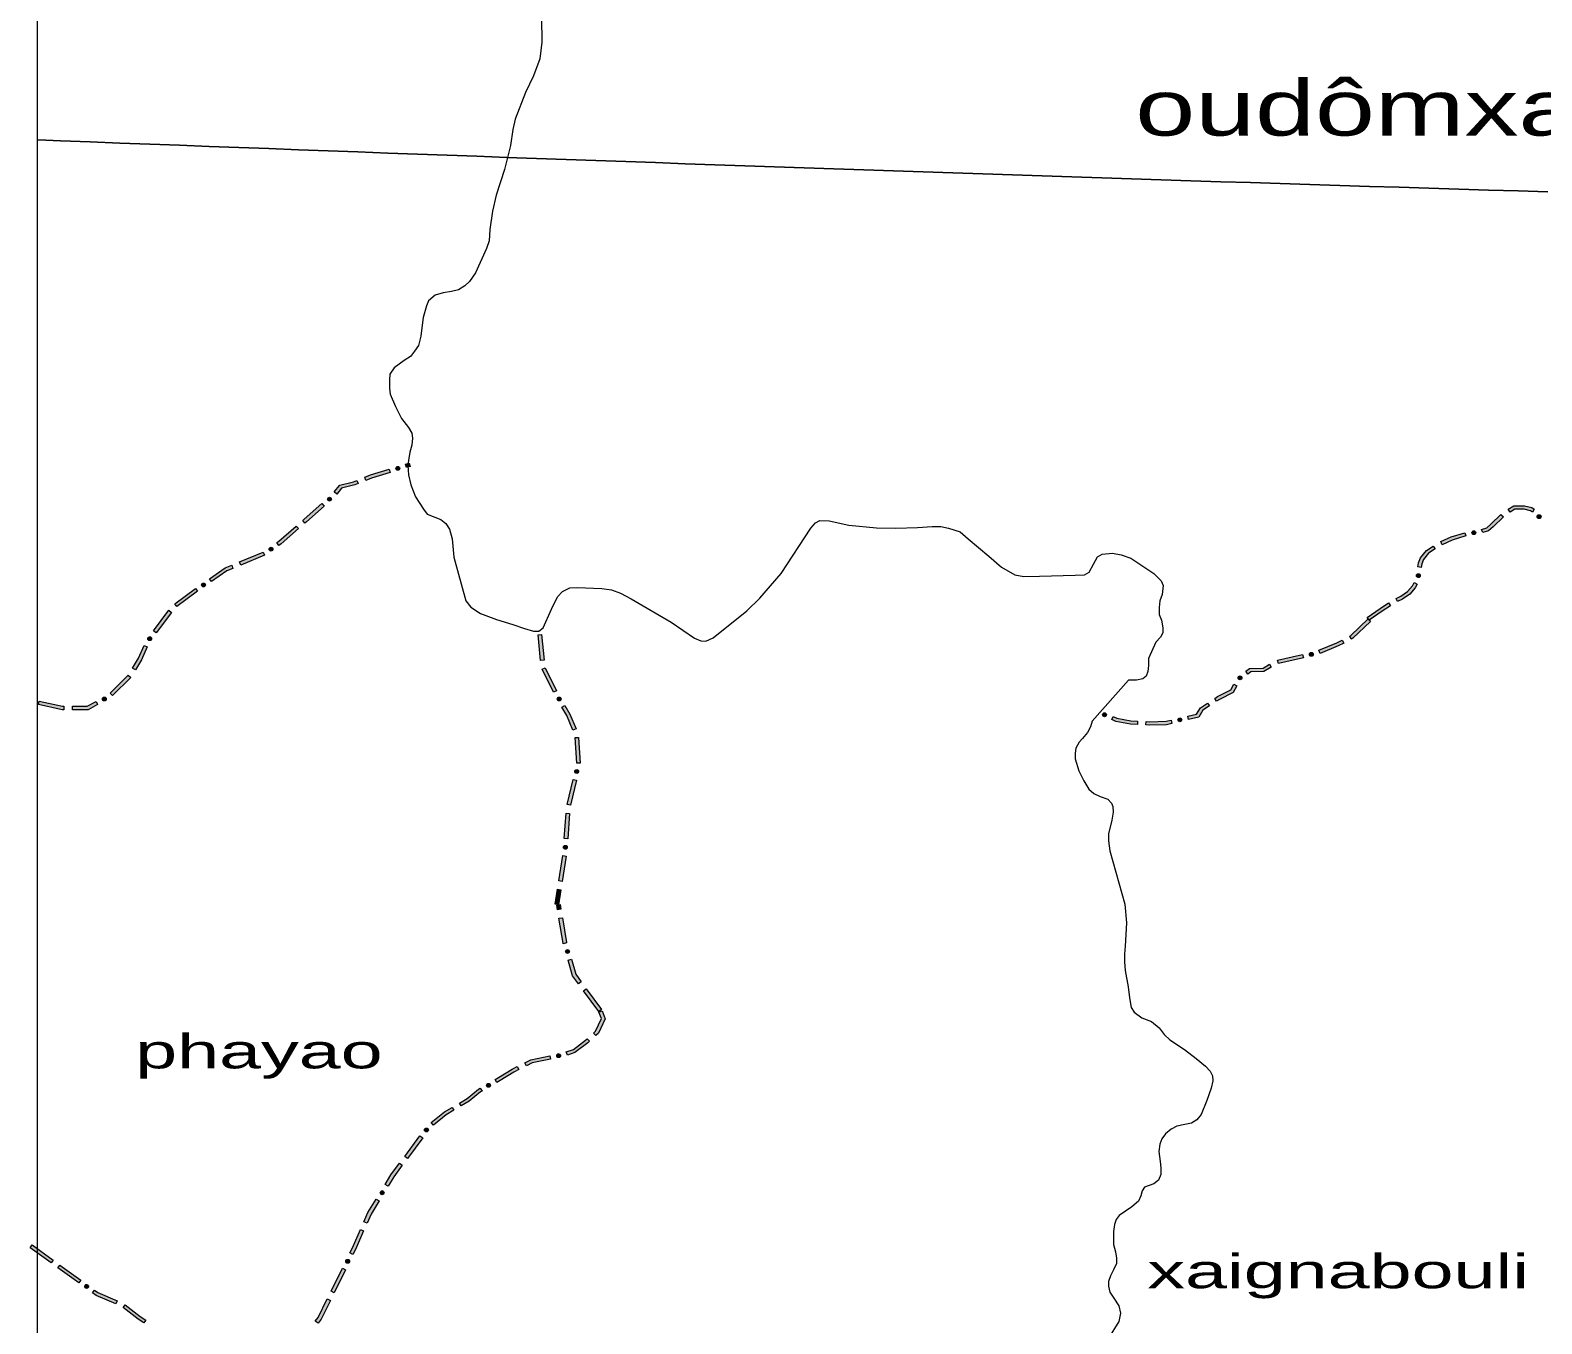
# Model space of a CAD drawing. Header units: metres. Extents: x -835890 to 1024355, y 79891 to 2211954.
# Drawn here: x -835890 to -659010, y 1650872 to 1802282 of the extents above; entities that cross this region are included whole.
import ezdxf

# ---------------------------------------------------------------- set-up
doc = ezdxf.new("R2010")
doc.units = ezdxf.units.M
doc.header["$LTSCALE"] = 2200
for name, color, linetype, lineweight in [('18', 7, 'Continuous', 13), ('20', 7, 'Continuous', 13), ('36', 7, 'Continuous', 13), ('37', 7, 'Continuous', 13)]:
    doc.layers.add(name, color=color, linetype=linetype, lineweight=lineweight)

msp = doc.modelspace()

# ---------------------------------------------------------------- hatches: boundary and pattern name
at = {"layer": '37'}
for points in [[(-792656, 1751060, 1), (-793086, 1750929, 1)], [(-791973, 1751477), (-791531, 1751612), (-791414, 1751230), (-791856, 1751095)], [(-800333, 1748238), (-799676, 1749029), (-798047, 1749437), (-797680, 1749584), (-797531, 1749212), (-797923, 1749055), (-799452, 1748672), (-800026, 1747982)], [(-796751, 1749956), (-796078, 1750226), (-793886, 1750894), (-793769, 1750511), (-795945, 1749848), (-796603, 1749584)], [(-800697, 1747535, 1), (-801036, 1747239, 1)], [(-804006, 1744902), (-803839, 1745046), (-801750, 1746878), (-801487, 1746577), (-803576, 1744745), (-803744, 1744600)], [(-662930, 1746214), (-662281, 1746604), (-661029, 1746604), (-660190, 1746417), (-659889, 1746223), (-660105, 1745887), (-660346, 1746042), (-661073, 1746204), (-662170, 1746204), (-662724, 1745871)], [(-807029, 1742305), (-806794, 1742481), (-804761, 1744246), (-804499, 1743944), (-806542, 1742170), (-806788, 1741985)], [(-666047, 1743849), (-665458, 1744056), (-664969, 1744463), (-663782, 1745612), (-663504, 1745324), (-664702, 1744165), (-665257, 1743702), (-665915, 1743472)], [(-659199, 1745155, 1), (-659451, 1745529, 1)], [(-670831, 1742427), (-669626, 1742978), (-667995, 1743466), (-667881, 1743083), (-669485, 1742603), (-670665, 1742063)], [(-666735, 1743497, 1), (-667180, 1743430, 1)], [(-811393, 1740042), (-808624, 1741198), (-808470, 1740829), (-811239, 1739673)], [(-807528, 1741679, 1), (-807888, 1741409, 1)], [(-673526, 1739472), (-673446, 1739928), (-673210, 1740543), (-672518, 1741374), (-671719, 1741907), (-671497, 1741574), (-672248, 1741073), (-672860, 1740338), (-673059, 1739821), (-673132, 1739404)], [(-814903, 1738082), (-813079, 1739338), (-812316, 1739657), (-812162, 1739288), (-812887, 1738985), (-814676, 1737753)], [(-815428, 1737478, 1), (-815798, 1737222, 1)], [(-676060, 1735766), (-675509, 1736042), (-674736, 1736585), (-674155, 1737250), (-673927, 1737629), (-673584, 1737424), (-673830, 1737014), (-674466, 1736286), (-675303, 1735697), (-675881, 1735408)], [(-673437, 1738672, 1), (-673459, 1738222, 1)], [(-818966, 1735159), (-816548, 1736935), (-816312, 1736613), (-818729, 1734836)], [(-679424, 1733558), (-677911, 1734599), (-676941, 1735246), (-676719, 1734913), (-677686, 1734268), (-679197, 1733228)], [(-821470, 1731980), (-819672, 1734382), (-819352, 1734142), (-821149, 1731741)], [(-679059, 1733083), (-681136, 1731107), (-681303, 1731019), (-681489, 1731373), (-681372, 1731435), (-679335, 1733373)], [(-823917, 1727620), (-823225, 1728775), (-822551, 1730260), (-822187, 1730095), (-822870, 1728589), (-823573, 1727414)], [(-821774, 1731240, 1), (-822043, 1730880, 1)], [(-776048, 1731551), (-775765, 1728565), (-776163, 1728527), (-776446, 1731514)], [(-682187, 1730552), (-682830, 1730213), (-684947, 1729336), (-685100, 1729705), (-683001, 1730576), (-682374, 1730906)], [(-686906, 1728809), (-688118, 1728535), (-689832, 1728144), (-689920, 1728534), (-688207, 1728925), (-686995, 1729199)], [(-686195, 1729175, 1), (-685756, 1729274, 1)], [(-826530, 1724685), (-824411, 1726808), (-824127, 1726526), (-826247, 1724402)], [(-775640, 1727654), (-774300, 1724970), (-774658, 1724791), (-775998, 1727476)], [(-694501, 1726341, 1), (-694143, 1726614, 1)], [(-690660, 1727721), (-691517, 1727216), (-693058, 1727192), (-693406, 1726926), (-693649, 1727244), (-693197, 1727590), (-691629, 1727615), (-690864, 1728066)], [(-694679, 1725547), (-695111, 1724765), (-696738, 1723951), (-697061, 1723737), (-697282, 1724071), (-696938, 1724298), (-695401, 1725067), (-695029, 1725741)], [(-834846, 1723736), (-832104, 1723148), (-831951, 1723148), (-831951, 1722748), (-832146, 1722748), (-834930, 1723345)], [(-830951, 1723148), (-829215, 1723148), (-828191, 1723700), (-828001, 1723348), (-829114, 1722748), (-830951, 1722748)], [(-827018, 1724106, 1), (-827414, 1723892, 1)], [(-773885, 1723810, 1), (-774112, 1724199, 1)], [(-773322, 1723241), (-772743, 1722246), (-772023, 1720514), (-772392, 1720361), (-773102, 1722068), (-773668, 1723039)], [(-697895, 1723185), (-698655, 1722682), (-699157, 1721886), (-700346, 1721598), (-700440, 1721987), (-699409, 1722237), (-698948, 1722968), (-698115, 1723519)], [(-710379, 1722247, 1), (-709965, 1722072, 1)], [(-706331, 1721016), (-707141, 1721058), (-708847, 1721384), (-709328, 1721587), (-709173, 1721955), (-708730, 1721769), (-707093, 1721456), (-706311, 1721415)], [(-702295, 1721133), (-702916, 1720995), (-704865, 1720940), (-705333, 1720964), (-705312, 1721363), (-704860, 1721340), (-702965, 1721394), (-702382, 1721524)], [(-701584, 1721504, 1), (-701146, 1721610, 1)], [(-771719, 1719504), (-771543, 1716509), (-771943, 1716485), (-772119, 1719480)], [(-771997, 1715302, 1), (-771896, 1715740, 1)], [(-771976, 1714502), (-772649, 1711578), (-773039, 1711668), (-772366, 1714591)], [(-772771, 1710619), (-772992, 1707627), (-773391, 1707657), (-773170, 1710648)], [(-773167, 1705619), (-773638, 1702656), (-774033, 1702719), (-773562, 1705682)], [(-773282, 1706420, 1), (-773249, 1706869, 1)], [(-773796, 1701669), (-774075, 1699916), (-774470, 1699979), (-774191, 1701731)], [(-774178, 1699321), (-774272, 1699883), (-773877, 1699949), (-773784, 1699386)], [(-773507, 1695351), (-773531, 1695428), (-774014, 1698334), (-773620, 1698400), (-773141, 1695520), (-773125, 1695468)], [(-773089, 1694669, 1), (-772957, 1694239, 1)], [(-771731, 1690664), (-772425, 1691610), (-772933, 1693441), (-772547, 1693548), (-772059, 1691787), (-771409, 1690901)], [(-769365, 1687439), (-771139, 1689858), (-770817, 1690095), (-769042, 1687676)], [(-769973, 1684904), (-769732, 1685121), (-769055, 1686591), (-769338, 1687348), (-768964, 1687488), (-768622, 1686575), (-769404, 1684879), (-769705, 1684607)], [(-773163, 1682711), (-772336, 1682987), (-770911, 1684058), (-770716, 1684234), (-770448, 1683937), (-770656, 1683749), (-772148, 1682628), (-773036, 1682332)], [(-778001, 1681425), (-777292, 1681780), (-775079, 1682239), (-774998, 1681847), (-777159, 1681399), (-777821, 1681068)], [(-773839, 1682292, 1), (-774280, 1682201, 1)], [(-781495, 1679460), (-781096, 1679691), (-779511, 1680669), (-778895, 1680977), (-778715, 1680620), (-779316, 1680319), (-780891, 1679348), (-781294, 1679114)], [(-782065, 1678898, 1), (-782454, 1678672, 1)], [(-785658, 1676714), (-784755, 1677248), (-783417, 1678345), (-783225, 1678457), (-783024, 1678111), (-783189, 1678015), (-784525, 1676919), (-785454, 1676369)], [(-788958, 1674420), (-787429, 1675665), (-786518, 1676204), (-786315, 1675860), (-787200, 1675336), (-788705, 1674110)], [(-789393, 1673738, 1), (-789661, 1673376, 1)], [(-792073, 1670466), (-790284, 1672874), (-789963, 1672635), (-791752, 1670227)], [(-794361, 1667166), (-793680, 1668304), (-792670, 1669663), (-792349, 1669425), (-793347, 1668082), (-794018, 1666961)], [(-794588, 1666398, 1), (-794824, 1666015, 1)], [(-796846, 1662808), (-796365, 1663902), (-795402, 1665461), (-795061, 1665251), (-796010, 1663715), (-796480, 1662647)], [(-798480, 1659167), (-798192, 1659752), (-797249, 1661893), (-796883, 1661732), (-797829, 1659583), (-798121, 1658990)], [(-835655, 1660096), (-833225, 1658337), (-833459, 1658013), (-835890, 1659772)], [(-832415, 1657751), (-829984, 1655992), (-830219, 1655668), (-832649, 1657427)], [(-800686, 1654679), (-799362, 1657372), (-799003, 1657195), (-800327, 1654503)], [(-798642, 1658383, 1), (-798841, 1657979, 1)], [(-829109, 1655112, 1), (-829474, 1655376, 1)], [(-828364, 1654820), (-827976, 1654540), (-825700, 1653562), (-825858, 1653195), (-828175, 1654189), (-828599, 1654496)], [(-824769, 1653088), (-823041, 1651742), (-822380, 1651300), (-822602, 1650968), (-823276, 1651417), (-825015, 1652773)], [(-802528, 1651188), (-802192, 1651615), (-801127, 1653782), (-800768, 1653606), (-801852, 1651401), (-802214, 1650941)]]:
    msp.add_hatch(color=256, dxfattribs=at).paths.add_polyline_path(points)

# ---------------------------------------------------------------- linework, layer by layer
at = {"layer": '18'}
for points in [[(-835042, 1789445), (-835042, 2011240)], [(-665245, 1783570), (-668727, 1783678), (-672208, 1783785), (-675690, 1783893), (-679172, 1784002), (-682654, 1784112), (-686136, 1784221), (-689617, 1784332), (-693099, 1784443), (-696581, 1784554), (-700063, 1784667), (-703544, 1784779), (-707026, 1784892), (-710507, 1785006), (-713989, 1785121), (-717471, 1785236), (-720952, 1785351), (-724434, 1785467), (-727915, 1785584), (-731397, 1785701), (-734878, 1785819), (-738360, 1785937), (-741841, 1786056), (-745323, 1786175), (-748804, 1786295), (-752286, 1786416), (-755767, 1786537), (-759249, 1786658), (-762730, 1786780), (-766211, 1786903), (-769693, 1787027), (-773174, 1787150), (-776655, 1787275), (-780136, 1787400), (-783618, 1787525), (-787099, 1787651), (-790580, 1787778), (-794061, 1787905), (-797542, 1788033), (-801024, 1788161), (-804505, 1788290), (-807986, 1788420), (-811467, 1788550), (-814948, 1788680), (-818429, 1788812), (-821910, 1788943), (-825391, 1789075), (-828872, 1789208), (-832353, 1789342), (-834046, 1789407), (-835042, 1789445)], [(-835042, 1568423), (-835042, 1789445), (-834046, 1789407), (-832353, 1789342), (-828872, 1789208), (-825391, 1789075), (-821910, 1788943), (-818429, 1788812), (-814948, 1788680), (-811467, 1788550), (-807986, 1788420), (-804505, 1788290), (-801024, 1788161), (-797542, 1788033), (-794061, 1787905), (-790580, 1787778), (-787099, 1787651), (-783618, 1787525), (-780136, 1787400), (-776655, 1787275), (-773174, 1787150), (-769693, 1787027), (-766211, 1786903), (-762730, 1786780), (-759249, 1786658), (-755767, 1786537), (-752286, 1786416), (-748804, 1786295), (-745323, 1786175), (-741841, 1786056), (-738360, 1785937), (-734878, 1785819), (-731397, 1785701), (-727915, 1785584), (-724434, 1785467), (-720952, 1785351), (-717471, 1785236), (-713989, 1785121), (-710507, 1785006), (-707026, 1784892), (-703544, 1784779), (-700063, 1784667), (-696581, 1784554), (-693099, 1784443), (-689617, 1784332), (-686136, 1784221), (-682654, 1784112), (-679172, 1784002), (-675690, 1783893), (-672208, 1783785), (-668727, 1783678), (-665245, 1783570), (-661763, 1783464), (-658281, 1783358)], [(-835042, 1568423), (-835042, 1789445), (-834046, 1789407), (-832353, 1789342), (-828872, 1789208), (-825391, 1789075), (-821910, 1788943), (-818429, 1788812), (-814948, 1788680), (-811467, 1788550), (-807986, 1788420), (-804505, 1788290), (-801024, 1788161), (-797542, 1788033), (-794061, 1787905), (-790580, 1787778), (-787099, 1787651), (-783618, 1787525), (-780136, 1787400), (-776655, 1787275), (-773174, 1787150), (-769693, 1787027), (-766211, 1786903), (-762730, 1786780), (-759249, 1786658), (-755767, 1786537), (-752286, 1786416), (-748804, 1786295), (-745323, 1786175), (-741841, 1786056), (-738360, 1785937), (-734878, 1785819), (-731397, 1785701), (-727915, 1785584), (-724434, 1785467), (-720952, 1785351), (-717471, 1785236), (-713989, 1785121), (-710507, 1785006), (-707026, 1784892), (-703544, 1784779), (-700063, 1784667), (-696581, 1784554), (-693099, 1784443), (-689617, 1784332), (-686136, 1784221), (-682654, 1784112), (-679172, 1784002), (-675690, 1783893), (-672208, 1783785), (-668727, 1783678), (-665245, 1783570), (-661763, 1783464), (-658281, 1783358)], [(-658281, 1783358), (-661763, 1783464), (-665245, 1783570)]]:
    msp.add_lwpolyline(points, dxfattribs=at)
at = {"layer": '36'}
for points in [[(-776076, 1803715), (-776033, 1800889), (-776250, 1798932), (-777011, 1796938), (-777924, 1794980), (-779142, 1791891), (-779424, 1790673), (-779685, 1788802), (-780381, 1785974), (-781381, 1782971), (-781794, 1781100), (-782098, 1778968), (-782185, 1777619), (-782490, 1776749), (-783794, 1773877), (-784468, 1772877), (-785033, 1772355), (-785772, 1771876), (-786599, 1771702), (-787555, 1771528), (-788512, 1771267), (-789295, 1770614), (-789512, 1770005), (-789903, 1768656), (-790077, 1767438), (-790164, 1766480), (-790447, 1765393), (-790925, 1764697), (-791403, 1764087), (-792143, 1763609), (-793317, 1762782), (-793795, 1762042), (-793838, 1761346), (-793838, 1760389), (-793751, 1759693), (-793164, 1758257), (-792425, 1756821), (-791643, 1755777), (-791251, 1755124), (-791164, 1754515), (-791251, 1753732), (-791469, 1752905), (-791621, 1751904), (-791708, 1751339), (-791621, 1750251), (-791360, 1749076), (-790795, 1747684), (-789882, 1746204), (-789425, 1745639), (-788555, 1745290), (-787860, 1745029), (-787251, 1744551), (-786816, 1743898), (-786512, 1742767), (-786338, 1740591), (-784925, 1735500), (-784316, 1734761), (-783206, 1734008), (-781316, 1733325), (-779402, 1732716), (-778054, 1732237), (-776989, 1731932), (-776380, 1731932), (-775859, 1732324), (-774902, 1734500), (-774206, 1735979), (-773598, 1736588), (-772728, 1737023), (-771902, 1737067), (-768988, 1736936), (-767858, 1736762), (-766814, 1736371), (-765575, 1735718), (-760879, 1732977), (-758140, 1731106), (-757401, 1730801), (-756835, 1730758), (-755966, 1731149), (-752031, 1734326)], [(-752031, 1734326), (-750509, 1735805), (-748030, 1738677), (-744530, 1743985), (-744008, 1744638), (-743486, 1744899), (-742399, 1744855), (-740095, 1744333), (-736877, 1744029), (-734594, 1743985), (-732072, 1744072), (-730333, 1744203), (-729333, 1744203), (-728420, 1743985), (-727072, 1743550), (-726115, 1742767), (-723702, 1740722), (-722224, 1739416), (-720658, 1738546), (-719615, 1738329), (-717789, 1738372), (-713614, 1738503), (-712506, 1738546), (-711984, 1738851), (-711462, 1739765), (-710984, 1740635), (-710462, 1740939), (-709244, 1741070), (-708244, 1740896), (-707114, 1740504), (-704418, 1738677), (-703548, 1737850), (-703331, 1737284), (-703440, 1736240), (-703701, 1735500), (-703787, 1734717), (-703787, 1733890), (-703527, 1733238), (-703353, 1732324), (-703353, 1731758), (-703612, 1731237), (-704177, 1730671), (-705047, 1728758), (-705047, 1727932), (-705090, 1727236), (-705308, 1726670), (-705699, 1726366), (-706438, 1726192), (-707352, 1726192), (-711636, 1721414), (-711810, 1720761), (-712157, 1720065), (-712766, 1719368), (-713158, 1718933), (-713549, 1718237), (-713593, 1717671), (-713593, 1717018), (-713179, 1715582), (-712614, 1714407), (-712005, 1713450), (-711440, 1712927), (-710701, 1712579), (-709787, 1712275), (-709352, 1711796), (-709222, 1711404), (-709178, 1710751), (-709309, 1709837), (-709722, 1708227), (-709722, 1707400), (-709548, 1706225), (-707810, 1700000)], [(-707810, 1700000), (-707595, 1697788), (-707774, 1695075), (-707853, 1694129), (-707853, 1693222), (-707774, 1692237), (-707419, 1690305), (-707242, 1689010), (-707045, 1687906), (-706690, 1687354), (-705823, 1686683), (-704680, 1686249), (-703773, 1685500), (-703182, 1684750), (-702551, 1684119), (-700837, 1682976), (-699457, 1681911), (-698354, 1681043), (-697802, 1680451), (-697526, 1679899), (-697486, 1679308), (-697683, 1678440), (-698196, 1677020), (-698886, 1675363), (-699359, 1674732), (-699989, 1674338), (-700778, 1674180), (-701724, 1673983), (-702394, 1673667), (-703024, 1673115), (-703458, 1672524), (-703695, 1671893), (-703813, 1671025), (-703655, 1669881), (-703596, 1669132), (-703596, 1668343), (-703872, 1667672), (-704424, 1667238), (-705488, 1666844), (-705764, 1666450), (-705922, 1665858), (-706197, 1665227), (-706986, 1664556), (-707735, 1664044), (-708444, 1663531), (-708819, 1663097), (-709016, 1662506), (-709134, 1661677), (-709134, 1661007), (-709134, 1660139), (-708898, 1659311), (-708779, 1658561), (-708779, 1657930), (-709134, 1657181), (-709469, 1656471), (-709706, 1655840), (-709706, 1655288), (-709548, 1654578), (-709075, 1653868), (-708484, 1652961), (-708326, 1652132), (-708484, 1651146), (-709706, 1649174)]]:
    msp.add_lwpolyline(points, dxfattribs=at)
at = {"layer": '37'}
for points in [[(-791973, 1751477), (-791531, 1751612), (-791414, 1751230), (-791856, 1751095)], [(-800333, 1748238), (-799676, 1749029), (-798047, 1749437), (-797680, 1749584), (-797531, 1749212), (-797923, 1749055), (-799452, 1748672), (-800026, 1747982)], [(-796751, 1749956), (-796078, 1750226), (-793886, 1750894), (-793769, 1750511), (-795945, 1749848), (-796603, 1749584)], [(-804006, 1744902), (-803839, 1745046), (-801750, 1746878), (-801487, 1746577), (-803576, 1744745), (-803744, 1744600)], [(-662930, 1746214), (-662281, 1746604), (-661029, 1746604), (-660190, 1746417), (-659889, 1746223), (-660105, 1745887), (-660346, 1746042), (-661073, 1746204), (-662170, 1746204), (-662724, 1745871)], [(-807029, 1742305), (-806794, 1742481), (-804761, 1744246), (-804499, 1743944), (-806542, 1742170), (-806788, 1741985)], [(-666047, 1743849), (-665458, 1744056), (-664969, 1744463), (-663782, 1745612), (-663504, 1745324), (-664702, 1744165), (-665257, 1743702), (-665915, 1743472)], [(-670831, 1742427), (-669626, 1742978), (-667995, 1743466), (-667881, 1743083), (-669485, 1742603), (-670665, 1742063)], [(-811393, 1740042), (-808624, 1741198), (-808470, 1740829), (-811239, 1739673)], [(-673526, 1739472), (-673446, 1739928), (-673210, 1740543), (-672518, 1741374), (-671719, 1741907), (-671497, 1741574), (-672248, 1741073), (-672860, 1740338), (-673059, 1739821), (-673132, 1739404)], [(-814903, 1738082), (-813079, 1739338), (-812316, 1739657), (-812162, 1739288), (-812887, 1738985), (-814676, 1737753)], [(-676060, 1735766), (-675509, 1736042), (-674736, 1736585), (-674155, 1737250), (-673927, 1737629), (-673584, 1737424), (-673830, 1737014), (-674466, 1736286), (-675303, 1735697), (-675881, 1735408)], [(-818966, 1735159), (-816548, 1736935), (-816312, 1736613), (-818729, 1734836)], [(-679424, 1733558), (-677911, 1734599), (-676941, 1735246), (-676719, 1734913), (-677686, 1734268), (-679197, 1733228)], [(-821470, 1731980), (-819672, 1734382), (-819352, 1734142), (-821149, 1731741)], [(-679059, 1733083), (-681136, 1731107), (-681303, 1731019), (-681489, 1731373), (-681372, 1731435), (-679335, 1733373)], [(-823917, 1727620), (-823225, 1728775), (-822551, 1730260), (-822187, 1730095), (-822870, 1728589), (-823573, 1727414)], [(-776048, 1731551), (-775765, 1728565), (-776163, 1728527), (-776446, 1731514)], [(-682187, 1730552), (-682830, 1730213), (-684947, 1729336), (-685100, 1729705), (-683001, 1730576), (-682374, 1730906)], [(-686906, 1728809), (-688118, 1728535), (-689832, 1728144), (-689920, 1728534), (-688207, 1728925), (-686995, 1729199)], [(-826530, 1724685), (-824411, 1726808), (-824127, 1726526), (-826247, 1724402)], [(-775640, 1727654), (-774300, 1724970), (-774658, 1724791), (-775998, 1727476)], [(-690660, 1727721), (-691517, 1727216), (-693058, 1727192), (-693406, 1726926), (-693649, 1727244), (-693197, 1727590), (-691629, 1727615), (-690864, 1728066)], [(-694679, 1725547), (-695111, 1724765), (-696738, 1723951), (-697061, 1723737), (-697282, 1724071), (-696938, 1724298), (-695401, 1725067), (-695029, 1725741)], [(-834846, 1723736), (-832104, 1723148), (-831951, 1723148), (-831951, 1722748), (-832146, 1722748), (-834930, 1723345)], [(-830951, 1723148), (-829215, 1723148), (-828191, 1723700), (-828001, 1723348), (-829114, 1722748), (-830951, 1722748)], [(-773322, 1723241), (-772743, 1722246), (-772023, 1720514), (-772392, 1720361), (-773102, 1722068), (-773668, 1723039)], [(-697895, 1723185), (-698655, 1722682), (-699157, 1721886), (-700346, 1721598), (-700440, 1721987), (-699409, 1722237), (-698948, 1722968), (-698115, 1723519)], [(-706331, 1721016), (-707141, 1721058), (-708847, 1721384), (-709328, 1721587), (-709173, 1721955), (-708730, 1721769), (-707093, 1721456), (-706311, 1721415)], [(-702295, 1721133), (-702916, 1720995), (-704865, 1720940), (-705333, 1720964), (-705312, 1721363), (-704860, 1721340), (-702965, 1721394), (-702382, 1721524)], [(-771719, 1719504), (-771543, 1716509), (-771943, 1716485), (-772119, 1719480)], [(-771976, 1714502), (-772649, 1711578), (-773039, 1711668), (-772366, 1714591)], [(-772771, 1710619), (-772992, 1707627), (-773391, 1707657), (-773170, 1710648)], [(-773167, 1705619), (-773638, 1702656), (-774033, 1702719), (-773562, 1705682)], [(-773796, 1701669), (-774075, 1699916), (-774470, 1699979), (-774191, 1701731)], [(-774178, 1699321), (-774272, 1699883), (-773877, 1699949), (-773784, 1699386)], [(-773507, 1695351), (-773531, 1695428), (-774014, 1698334), (-773620, 1698400), (-773141, 1695520), (-773125, 1695468)], [(-771731, 1690664), (-772425, 1691610), (-772933, 1693441), (-772547, 1693548), (-772059, 1691787), (-771409, 1690901)], [(-769365, 1687439), (-771139, 1689858), (-770817, 1690095), (-769042, 1687676)], [(-769973, 1684904), (-769732, 1685121), (-769055, 1686591), (-769338, 1687348), (-768964, 1687488), (-768622, 1686575), (-769404, 1684879), (-769705, 1684607)], [(-773163, 1682711), (-772336, 1682987), (-770911, 1684058), (-770716, 1684234), (-770448, 1683937), (-770656, 1683749), (-772148, 1682628), (-773036, 1682332)], [(-778001, 1681425), (-777292, 1681780), (-775079, 1682239), (-774998, 1681847), (-777159, 1681399), (-777821, 1681068)], [(-781495, 1679460), (-781096, 1679691), (-779511, 1680669), (-778895, 1680977), (-778715, 1680620), (-779316, 1680319), (-780891, 1679348), (-781294, 1679114)], [(-785658, 1676714), (-784755, 1677248), (-783417, 1678345), (-783225, 1678457), (-783024, 1678111), (-783189, 1678015), (-784525, 1676919), (-785454, 1676369)], [(-788958, 1674420), (-787429, 1675665), (-786518, 1676204), (-786315, 1675860), (-787200, 1675336), (-788705, 1674110)], [(-792073, 1670466), (-790284, 1672874), (-789963, 1672635), (-791752, 1670227)], [(-794361, 1667166), (-793680, 1668304), (-792670, 1669663), (-792349, 1669425), (-793347, 1668082), (-794018, 1666961)], [(-796846, 1662808), (-796365, 1663902), (-795402, 1665461), (-795061, 1665251), (-796010, 1663715), (-796480, 1662647)], [(-798480, 1659167), (-798192, 1659752), (-797249, 1661893), (-796883, 1661732), (-797829, 1659583), (-798121, 1658990)], [(-835655, 1660096), (-833225, 1658337), (-833459, 1658013), (-835890, 1659772)], [(-832415, 1657751), (-829984, 1655992), (-830219, 1655668), (-832649, 1657427)], [(-800686, 1654679), (-799362, 1657372), (-799003, 1657195), (-800327, 1654503)], [(-828364, 1654820), (-827976, 1654540), (-825700, 1653562), (-825858, 1653195), (-828175, 1654189), (-828599, 1654496)], [(-824769, 1653088), (-823041, 1651742), (-822380, 1651300), (-822602, 1650968), (-823276, 1651417), (-825015, 1652773)], [(-802528, 1651188), (-802192, 1651615), (-801127, 1653782), (-800768, 1653606), (-801852, 1651401), (-802214, 1650941)]]:
    msp.add_lwpolyline(points, close=True, dxfattribs=at)
for centre in [(-792871, 1750994), (-800866, 1747387), (-659325, 1745342), (-666958, 1743464), (-807708, 1741544), (-815613, 1737350), (-673448, 1738447), (-821909, 1731060), (-685975, 1729225), (-694322, 1726478), (-827216, 1723999), (-773998, 1724004), (-710172, 1722159), (-701365, 1721557), (-771946, 1715521), (-773266, 1706645), (-773023, 1694454), (-774059, 1682246), (-782259, 1678785), (-789527, 1673557), (-794706, 1666207), (-798742, 1658181), (-829291, 1655244)]:
    msp.add_circle(centre, 225, dxfattribs=at)

# ---------------------------------------------------------------- texts
at = {"layer": '20'}
for s, height, width, p in [('oudômxai', 6500, 1.45, (-706578, 1789950)), ('phayao', 4000, 1.65, (-823605, 1680765)), ('xaignabouli', 4000, 1.65, (-705163, 1655030))]:
    msp.add_text(s, height=height, dxfattribs=dict(at, width=width)).set_placement(p)

doc.saveas('drawing.dxf')
